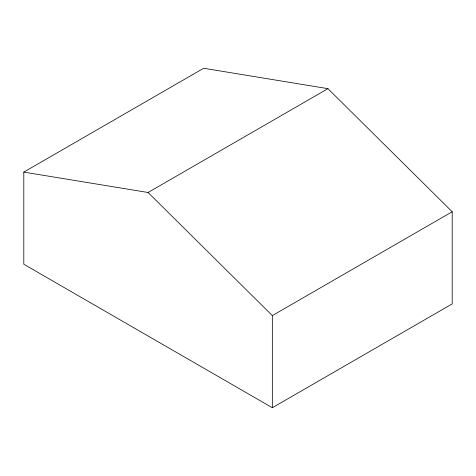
<?xml version="1.0" encoding="UTF-8"?>
<svg xmlns="http://www.w3.org/2000/svg" width="476" height="476" viewBox="0 0 476 476"><rect width="100%" height="100%" fill="white"/><g stroke="black" fill="none" stroke-linecap="round" stroke-linejoin="round"><path stroke-width="0.71" d="M23.8 172.104L203.663 68.264L327.934 88.655L452.2 211.755L452.2 303.896L272.337 407.736L23.8 264.245L23.8 172.104L148.066 192.494L272.337 315.6L272.337 407.736M148.066 192.494L327.934 88.655M272.337 315.6L452.2 211.755"/></g></svg>
